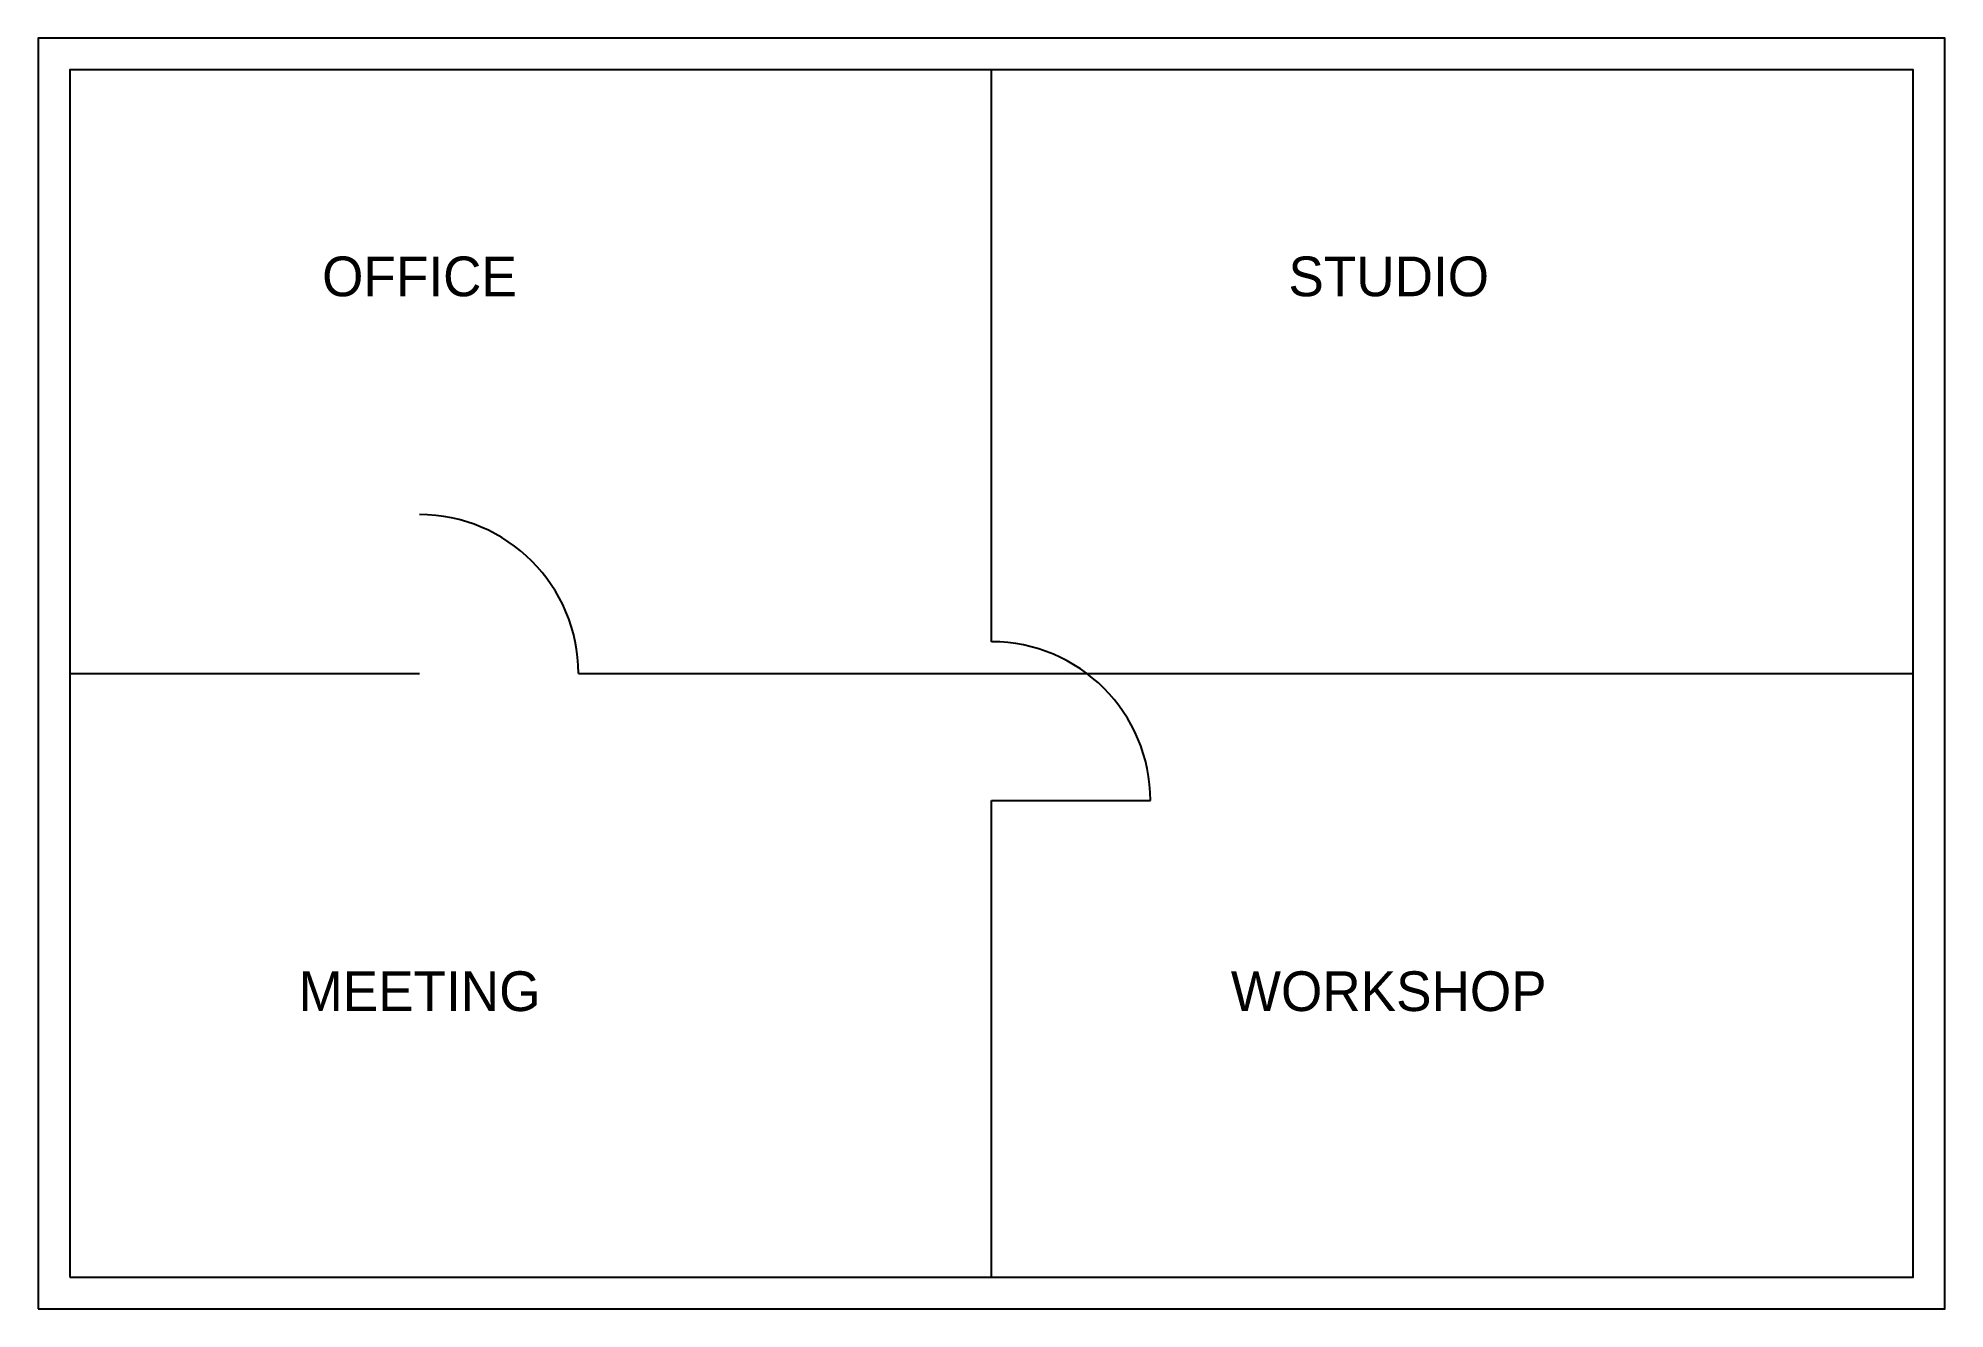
# Model space of a CAD drawing. Header units: millimetres. Extents: x 0 to 12000, y 0 to 8000.
import ezdxf
from ezdxf.enums import TextEntityAlignment as Align

# ---------------------------------------------------------------- set-up
doc = ezdxf.new("R2010")
doc.units = ezdxf.units.MM
for name, color, linetype in [('DOORS', 2, 'Continuous'), ('NOTES', 3, 'Continuous'), ('WALLS', 7, 'Continuous')]:
    doc.layers.add(name, color=color, linetype=linetype)

msp = doc.modelspace()

# ---------------------------------------------------------------- linework, layer by layer
at = {"layer": 'DOORS'}
msp.add_line((6000, 3200), (7000, 3200), dxfattribs=at)
for centre in [(2400, 4000), (6000, 3200)]:
    msp.add_arc(centre, 1000, 0, 90, dxfattribs=at)
at = {"layer": 'WALLS'}
for p, q in [((6000, 4200), (6000, 7800)), ((200, 4000), (2400, 4000)), ((3400, 4000), (11800, 4000)), ((6000, 200), (6000, 3200))]:
    msp.add_line(p, q, dxfattribs=at)
for points in [[(0, 0), (12000, 0), (12000, 8000), (0, 8000)], [(200, 200), (11800, 200), (11800, 7800), (200, 7800)]]:
    msp.add_lwpolyline(points, close=True, dxfattribs=at)

# ---------------------------------------------------------------- texts
at = {"layer": 'NOTES'}
for s, p in [('OFFICE', (2400, 6500)), ('STUDIO', (8500, 6500)), ('MEETING', (2400, 2000)), ('WORKSHOP', (8500, 2000))]:
    msp.add_text(s, height=250, dxfattribs=at).set_placement(p, align=Align.MIDDLE_CENTER)

doc.saveas('drawing.dxf')
